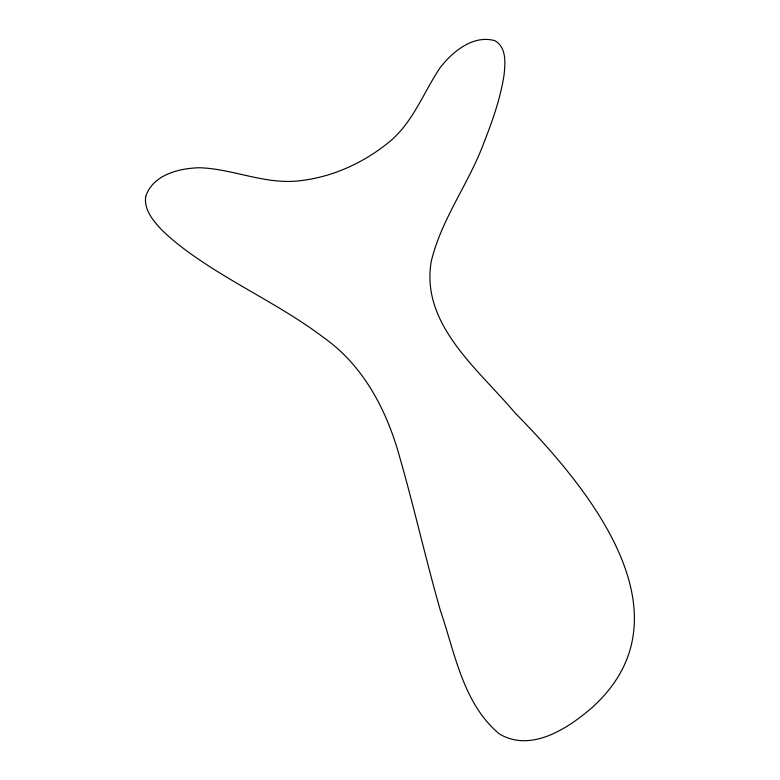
<?xml version="1.0" encoding="UTF-8"?>
<svg xmlns="http://www.w3.org/2000/svg" width="780" height="780" viewBox="0 0 780 780"><rect width="100%" height="100%" fill="white"/><g stroke="black" fill="none" stroke-linecap="round" stroke-linejoin="round"><path stroke-width="1.17" d="M145.743 196.375C143.705 209.42 152.948 220.389 161.177 229.33C175.919 243.955 193.07 255.811 210.405 267.091C248.108 291.174 288.581 310.927 324.305 338.032C363.948 366.229 387.036 411.031 399.643 456.963C414.229 507.712 425.734 559.289 440.252 610.058C454.877 652.772 462.91 703.443 499.298 733.902C530.468 752.476 566.572 729.319 590.48 708.962C696.365 615.878 586.531 485.657 514.78 412.63C478.725 369.642 420.391 324.529 431.243 261.456C441.373 218.849 469.004 183.349 483.97 142.535C492.599 120.695 500.409 98.348 504.055 75.075C505.225 63.375 506.873 47.551 494.92 40.706C473.372 34.525 452.79 51.451 440.31 67.431C423.062 92.957 412.63 123.825 387.504 143.335C361.238 164.365 328.936 178.445 295.259 181.184C262.538 183.553 231.894 168.811 199.514 167.739C179.117 168.256 152.909 174.681 145.743 196.375"/></g></svg>
